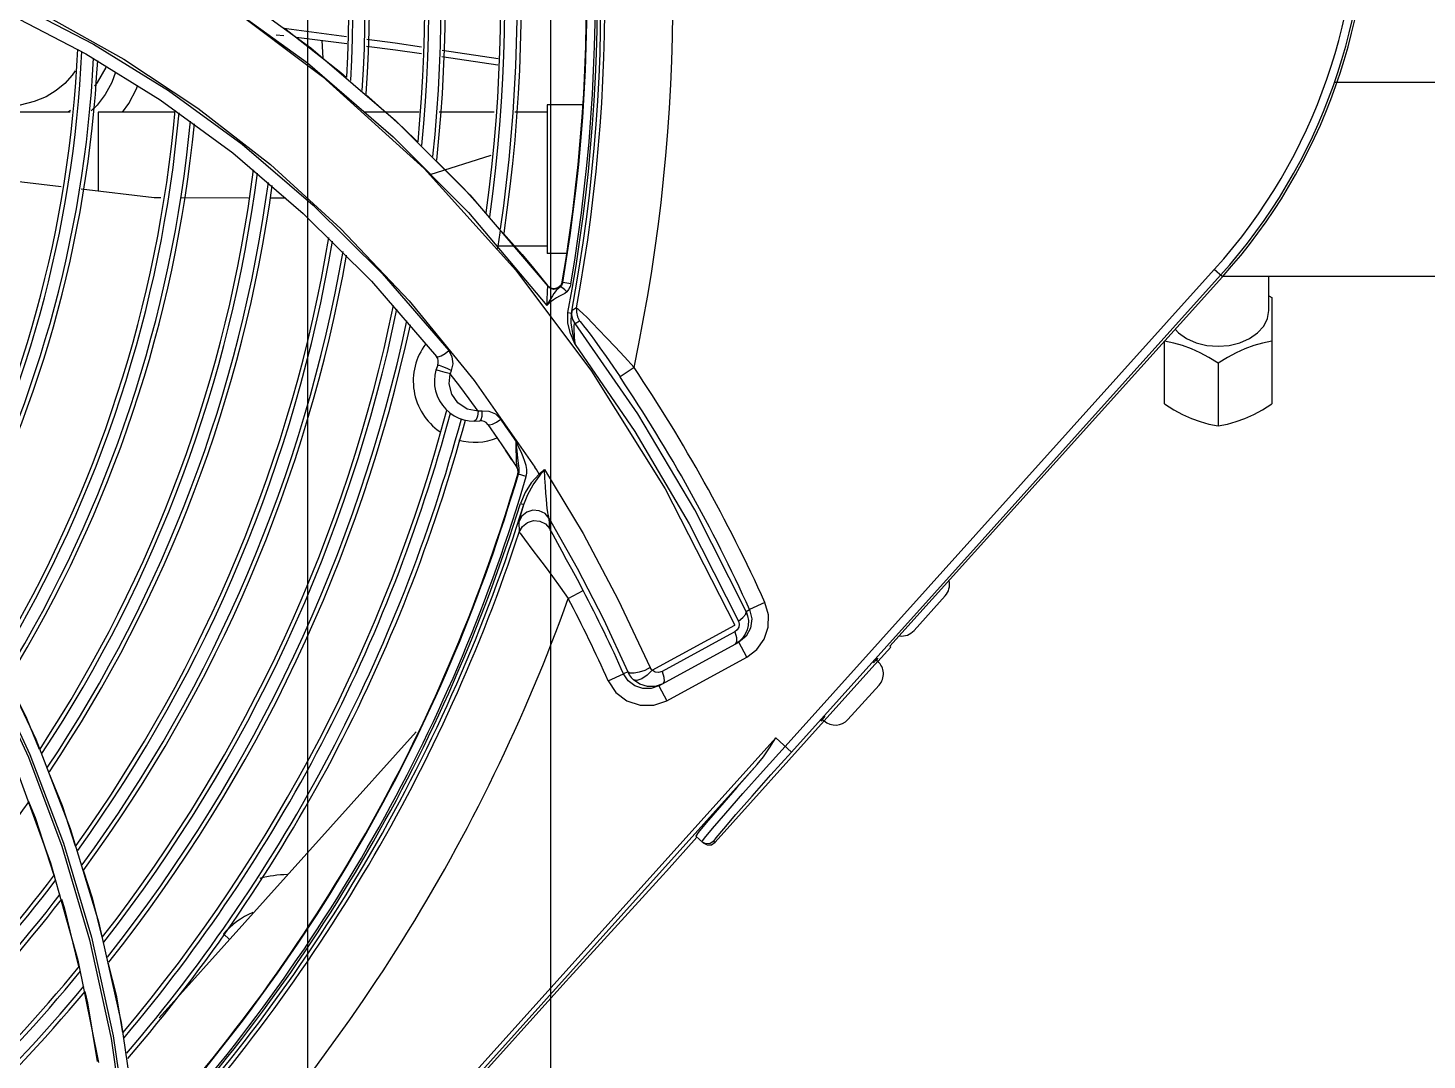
# Model space of a CAD drawing. Header units: metres. Extents: x -367 to 374, y -238 to 224.
# Drawn here: x 350.7266 to 350.8924, y 176.5886 to 176.7109 of the extents above; entities that cross this region are included whole.
import ezdxf
from ezdxf.enums import TextEntityAlignment as Align

# ---------------------------------------------------------------- set-up
doc = ezdxf.new("R2010")
doc.units = ezdxf.units.M
for name, color, linetype in [('ELE-ALIMENTADORES', 160, 'Continuous'), ('LA_BAU_BASES GERAIS_R00$0$ARQ-XREF-ATT', 8, 'Continuous'), ('LA_BAU_BASES GERAIS_R00$0$BASE', 253, 'Continuous'), ('LA_BAU_BASES GERAIS_R00$0$dutos', 31, 'Continuous')]:
    doc.layers.add(name, color=color, linetype=linetype)
doc.styles.add('LA_BAU_BASES GERAIS_R00$0$R60-125-RS', font='romans.shx', dxfattribs={"height": 0.19})
doc.styles.add('LA_BAU_BASES GERAIS_R00$0$R80-100-RS', font='romans.shx', dxfattribs={"height": 0.203})

# ---------------------------------------------------------------- blocks, each defined once
blk = doc.blocks.new('LA_BAU_BASES GERAIS_R00$0$A$C2E3D5B4E')
at = {"layer": 'LA_BAU_BASES GERAIS_R00$0$dutos', "color": 251}
for p, q in [((-15.99022222971507, -1.455469513867399), (-15.99022222971507, -0.8957732504447335)), ((-15.96147517726695, -0.8957732504447335), (-15.96147517726695, -1.455469513867399)), ((-15.99931858142736, -1.234593581877277), (-15.98986199266483, -1.241476499818134)), ((-15.99989478718999, -1.236276094941502), (-15.99026185334333, -1.243256558341898)), ((-15.99989478718999, -1.236276094941502), (-15.9884752527646, -1.244847070012554)), ((-16.02540511824736, -1.237552243137259), (-16.01649685823031, -1.242175799303084)), ((-15.99397247095885, -1.239916448803967), (-15.99305782191186, -1.240019661912527)), ((-15.9929723418918, -1.239127495994296), (-15.98628160830276, -1.244378140094966)), ((-15.99295798862113, -1.23913332051751), (-15.99273297506988, -1.239160179368525)), ((-15.99273297506988, -1.239160179368525), (-15.98560916886481, -1.240115923641213)), ((-15.99160605347652, -1.240199709393607), (-15.98560776563909, -1.240967360717775)), ((-15.98986199266483, -1.241476499818134), (-15.97982410395707, -1.25006601006379)), ((-15.98840615238578, -1.242710875255113), (-15.98851703879427, -1.240595036572529)), ((-16.01649685823031, -1.242175799303084), (-16.00771412381982, -1.247626861923607)), ((-15.99026185334333, -1.243256558341898), (-15.98008856849401, -1.252001521376485)), ((-15.97434207887409, -1.242505198628976), (-15.96770367435738, -1.243470977976074)), ((-15.97430450509091, -1.241728330257217), (-15.96764667239086, -1.242736352392683)), ((-16.01410159350053, -1.243662436315105), (-16.01414882434528, -1.243782460504633)), ((-15.9884752527646, -1.244847070012554), (-15.9764435817724, -1.255757607885869)), ((-15.98628160830276, -1.244378140094966), (-15.98561739195384, -1.24496779120517)), ((-15.86846160811865, -1.245528788448325), (-15.85534267199591, -1.245528788448325)), ((-16.00771412381982, -1.247626861923607), (-15.99911146168188, -1.253922464664981)), ((-15.95760728445293, -1.248228845302663), (-15.96184356884532, -1.248228845302663)), ((-15.96184356884532, -1.248228847202597), (-15.96184356884532, -1.265828991614114)), ((-16.01836564392488, -1.249091352565927), (-16.02796254108171, -1.249091352565927)), ((-16.01834317193743, -1.248902940513005), (-16.01860502146246, -1.249091352565927)), ((-16.01504401684997, -1.249091352565927), (-16.01504401684997, -1.258455291316466)), ((-16.00593044690413, -1.249091352565927), (-16.01504401684997, -1.249091352565927)), ((-15.97702050964926, -1.249091352565927), (-15.9835021839508, -1.249091352565927)), ((-15.96813977733154, -1.249091352565927), (-15.97466062283047, -1.249091352565927)), ((-15.96184356884532, -1.249091352565927), (-15.96568790878428, -1.249091352565927)), ((-15.97982410395707, -1.25006601006379), (-15.97100190494029, -1.258898483115161)), ((-15.98008856849401, -1.252001521376485), (-15.97118011185785, -1.260983297179052)), ((-15.99911146168188, -1.253922464664981), (-15.99074416123176, -1.261079139671608)), ((-15.96853873178679, -1.254232967312134), (-15.9757549876449, -1.256499220282137)), ((-15.97499069949345, -1.25485012206326), (-15.97171628146634, -1.258132982708673)), ((-15.9764435817724, -1.255757607885869), (-15.96555220416849, -1.267822088530636)), ((-15.97171628146634, -1.258132982708673), (-15.96912091641525, -1.261071058502864)), ((-15.99725865262599, -1.259283244381265), (-16.00517776551942, -1.259258231256069)), ((-15.99282748697124, -1.259297240557942), (-15.99473052200074, -1.259291229675625)), ((-15.97100190494029, -1.258898483115161), (-15.96177255328439, -1.26970738033441)), ((-15.99074416123176, -1.261079139671608), (-15.98267211158145, -1.26911033618461)), ((-15.97118011185785, -1.260983297179052), (-15.96188083610286, -1.271983352503128)), ((-15.96700671340341, -1.263464436147558), (-15.96479711650181, -1.265965804181803)), ((-15.96582064235008, -1.264966486250785), (-15.96767617420119, -1.264966486250785)), ((-15.96184356884532, -1.264966486250785), (-15.96567986937043, -1.264966486250785)), ((-15.95961147443768, -1.265828993514049), (-15.96184356884532, -1.265828993514049)), ((-15.98139970879311, -1.268200362696632), (-15.9734934820226, -1.277320389763815)), ((-15.93365332214398, -1.324226520787931), (-15.88279894721427, -1.267747015560133)), ((-15.88184426400221, -1.268606657622229), (-15.88279896782024, -1.267747038443019)), ((-15.98267211158145, -1.26911033618461), (-15.97496048343055, -1.278024738081228)), ((-15.96145798729412, -1.269971084124052), (-15.96177249503398, -1.269707371354968)), ((-15.96146903257613, -1.269923026534968), (-15.96175983694866, -1.269691414149463)), ((-15.96029245175714, -1.269809241388145), (-15.96064797510962, -1.270030223146648)), ((-15.96029241881615, -1.269809270099984), (-15.96041214478555, -1.269912255313727)), ((-15.96018048012547, -1.269813075695936), (-15.96029241463475, -1.269809268425604)), ((-15.96005595774159, -1.269187365612822), (-15.96023432825041, -1.26960911652867)), ((-15.96000177917313, -1.269256496748028), (-15.96005594313874, -1.269187284797852)), ((-15.95903871280689, -1.269421139471604), (-15.96000177265933, -1.269256466245395)), ((-15.95904135896762, -1.269420682116731), (-15.95913735455179, -1.269762968370458)), ((-15.88205592992244, -1.268416072773732), (-15.93291092219579, -1.324896263630478)), ((-15.88184426400221, -1.268606657622229), (-15.92123712199964, -1.312356858709506)), ((-15.88178580000294, -1.268529050368386), (-15.85534267199591, -1.268529050368386)), ((-15.87634284884052, -1.272585399597745), (-15.87634284884052, -1.268529050368386)), ((-15.97820839720043, -1.271442152955103), (-15.97052012808535, -1.280866249643339)), ((-15.96006275301306, -1.27072980681686), (-15.96040501621155, -1.270893825618884)), ((-15.87634284884052, -1.270837075708812), (-15.87599284589305, -1.271053670225854)), ((-15.87599284589305, -1.271053670225854), (-15.87599284589305, -1.283663150901418)), ((-15.9593938666867, -1.272838719046092), (-15.95897881167048, -1.272916962038551)), ((-15.95836574437135, -1.272252963053404), (-15.958895246049, -1.272570094096125)), ((-15.9585398251852, -1.274122513294685), (-15.95800929521738, -1.273803732052045)), ((-15.95112595288856, -1.284821132427794), (-15.95853835086837, -1.274124486435255)), ((-15.95851496808245, -1.276620091683697), (-15.95907803709133, -1.275321427466849)), ((-15.95851279876842, -1.27662117447079), (-15.958808754644, -1.275303486033124)), ((-15.8886929528403, -1.283663150901418), (-15.8886929528403, -1.276212897155972)), ((-15.97488204743877, -1.279643757634119), (-15.97502668376774, -1.279608826630181)), ((-15.97372846465578, -1.279432280529079), (-15.97317266805749, -1.279680651696879)), ((-15.95155840315601, -1.279325861392579), (-15.95321814483259, -1.280439430085323)), ((-15.8823428993669, -1.278830865649695), (-15.8823428993669, -1.286255549376335)), ((-15.97052012808535, -1.280866249643339), (-15.96330908656182, -1.291163456023867)), ((-15.9702580460048, -1.285543960450639), (-15.97048219125736, -1.285700344809527)), ((-15.96889964867523, -1.286073831081637), (-15.96772071821169, -1.287764795428927)), ((-15.96772071821169, -1.287764795428927), (-15.96655667987443, -1.28947877626041)), ((-15.96654562614913, -1.28949548866575), (-15.96679857620984, -1.289118863845658)), ((-15.96655667987443, -1.28947877626041), (-15.96540790598829, -1.291215636471577)), ((-15.96603518970005, -1.290261512172663), (-15.96654562614913, -1.28949548866575)), ((-15.96603527313573, -1.290261567238019), (-15.96545128674552, -1.291149206056332)), ((-15.96533038422422, -1.291409720755553), (-15.96545128550588, -1.291149205245972)), ((-15.96543504139117, -1.291137244398385), (-15.96540787310505, -1.29121561720666)), ((-15.96528713287535, -1.29147607805379), (-15.96540793804843, -1.291215588040075)), ((-15.96532899630529, -1.291977977233444), (-15.96528594811889, -1.29204423512391)), ((-15.96432121197995, -1.292244587460743), (-15.96525868070194, -1.291969383580806)), ((-15.96521391008628, -1.291747856311929), (-15.96525826825518, -1.291967944636497)), ((-15.94787918293468, -1.293717666883538), (-15.93960516138941, -1.309859926688375)), ((-15.96502163922423, -1.295442322710812), (-15.96461835692162, -1.29556782658409)), ((-15.96501712422651, -1.296901589916786), (-15.96461836153094, -1.295567841398849)), ((-15.96521664287502, -1.297619748516524), (-15.96515769752796, -1.298831032881651)), ((-15.9615341984636, -1.298444301218922), (-15.96159551804021, -1.297211707048234)), ((-15.9450109570198, -1.297847481742508), (-15.93919750596797, -1.309377194133674)), ((-15.95934829692033, -1.306705813552696), (-15.95757731156164, -1.305777168312204)), ((-15.9534212869612, -1.306846989864141), (-15.94963070264248, -1.314893247080988)), ((-15.93603856103664, -1.307187818040518), (-15.93785866250619, -1.308016276511523)), ((-15.91837199379461, -1.310494372444452), (-15.91469175501652, -1.306407053201553)), ((-15.95518381140209, -1.30917067571653), (-15.95230359840298, -1.31538633372719)), ((-15.93827792446018, -1.308245758577584), (-15.9378589478074, -1.308016405966271)), ((-15.9378589478074, -1.308016405966271), (-15.93759355631209, -1.309104029796515)), ((-15.94940673859492, -1.31521357610535), (-15.93960516138941, -1.309859926688375)), ((-15.9401922630268, -1.310981081468242), (-15.94824264551471, -1.31537087928308)), ((-15.93963027754535, -1.310674595246098), (-15.9401922630268, -1.310981081468242)), ((-15.9382867791046, -1.311181693497645), (-15.93915256065702, -1.31189265009715)), ((-15.94861001424306, -1.317057253978135), (-15.9391525965234, -1.311892669682209)), ((-15.93941069086895, -1.311844565146828), (-15.93957062178652, -1.312120947839219)), ((-15.93910287849485, -1.31180528194335), (-15.93957058766819, -1.312120929717537)), ((-15.9381939911641, -1.313647988210221), (-15.93915256062019, -1.311892650076231)), ((-15.92112426777021, -1.312458473112827), (-15.92265310553512, -1.314156419467224)), ((-15.92112426777021, -1.312458473112827), (-15.92123712199964, -1.312356858709506)), ((-16.0224165014688, -1.32343194671256), (-16.02712897622268, -1.313487605265152)), ((-15.94765101019857, -1.318812354788577), (-15.93819415019198, -1.313648075054232)), ((-15.9290280206792, -1.321200038670838), (-15.92267122638941, -1.314140103376019)), ((-15.92319217113027, -1.314315091050673), (-15.92281898982492, -1.313921789176391)), ((-15.92286262003336, -1.313967771766045), (-15.92267122638941, -1.314140103376019)), ((-15.92281898982492, -1.313921789176391), (-15.92267922381916, -1.313791522052895)), ((-15.95461254193833, -1.316466019665938), (-15.95278709622926, -1.315649580097386)), ((-15.95230366005262, -1.315386382446093), (-15.95278709070226, -1.31564957764175)), ((-15.95224136741354, -1.316471935525158), (-15.95278709070226, -1.31564957764175)), ((-15.94954294156742, -1.317381492348147), (-15.95052790484942, -1.317385842160263)), ((-15.94861001419713, -1.317057254127292), (-15.94954294156742, -1.317381492348147)), ((-15.94860975399342, -1.317057111857764), (-15.94765118453552, -1.318812449993572)), ((-15.92252322611375, -1.316964710691252), (-15.92620341662132, -1.321051976323076)), ((-15.92900989807003, -1.321216352810268), (-15.9419536714795, -1.335591869549432)), ((-15.92937058623556, -1.321223032882415), (-15.92925563955941, -1.321070412659253)), ((-15.9292308202298, -1.321092765756191), (-15.92937058623556, -1.321223032882415)), ((-15.92925563955941, -1.321070412659253), (-15.92890350523703, -1.320658170274953)), ((-15.92919227556649, -1.321052142906126), (-15.9292308202298, -1.321092765756191)), ((-15.92921927099496, -1.321027836112705), (-15.9290280206792, -1.321200038670838)), ((-15.97735690669879, -1.322523461207027), (-16.00784187463751, -1.356380448110656)), ((-16.01833758317071, -1.33400168604993), (-16.0224165014688, -1.32343194671256)), ((-15.99101537912247, -1.385678876065583), (-15.93477447804389, -1.323217027482031)), ((-15.93477447804389, -1.323217027482031), (-15.93291028422072, -1.324895555091359)), ((-16.02464779322963, -1.327162592158572), (-16.02068329875374, -1.338034064083956)), ((-15.93695075948926, -1.32638116365132), (-15.99064386017244, -1.38601339323094)), ((-16.01494697864428, -1.345179697238279), (-16.01833758317071, -1.33400168604993)), ((-15.94395631251427, -1.334438217970899), (-15.94425179514928, -1.334868273763902)), ((-15.94770725736771, -1.338992895771923), (-15.94410910988972, -1.334996748151468)), ((-15.94336607200785, -1.335665782463991), (-15.94425179914424, -1.33486827016867)), ((-15.94350876152976, -1.335537304241996), (-15.94321383022088, -1.335115236437275)), ((-15.94305769337598, -1.33577005790147), (-15.94350876126282, -1.335537304481193)), ((-15.94336607200785, -1.335665782463991), (-15.94290298828173, -1.335901181437009)), ((-15.94209657940655, -1.335463194673764), (-15.9419536714795, -1.335591869549432)), ((-16.02068329875374, -1.338034064083956), (-16.01745604591997, -1.349547951353713)), ((-15.94815532115763, -1.339487546668067), (-15.95920461017477, -1.351608455610119)), ((-15.94770725736771, -1.338992895771923), (-15.94815532115763, -1.339487546668067)), ((-16.01940205789469, -1.342336956630504), (-16.01907960351446, -1.343335890777496)), ((-16.01907960351446, -1.343335890777496), (-16.01738009121664, -1.350297145098637)), ((-16.01230283666609, -1.356937977216774), (-16.01494697864428, -1.345179697238279)), ((-15.99948688124368, -1.347101287887824), (-16.00021927951639, -1.346441833522192)), ((-16.01745604591997, -1.349547951353713), (-16.01503088452864, -1.361673446589236)), ((-15.99039079784552, -1.386241251573381), (-15.95965267396468, -1.352103106508991)), ((-15.95965267396468, -1.352103106508991), (-15.95920461017477, -1.351608455610119)), ((-16.0166527088677, -1.353276525433728), (-16.01632868596153, -1.354603733166812)), ((-16.01632868596153, -1.354603733166812), (-16.01515443660992, -1.361563022668349)), ((-16.01046365286265, -1.369239779381758), (-16.01230283666609, -1.356937977216774)), ((-16.01327262522773, -1.358510731350805), (-16.01149897286996, -1.370786910778122))]:
    blk.add_line(p, q, dxfattribs=at)
for points in [[(-16.0611806336974, -1.225580488572348), (-16.0520453930194, -1.227132905116093), (-16.04289133769271, -1.229430931044305), (-16.03373688816146, -1.232499272526809), (-16.02462752141309, -1.236357717392536), (-16.01560932708071, -1.24102544641454), (-16.00670510336568, -1.24653852479031), (-15.99800954058173, -1.252889765674524), (-15.98957389508587, -1.26008918530141), (-15.98139970879311, -1.268200362696632)], [(-16.05633081612768, -1.225899290889799), (-16.04802273058476, -1.227634584037048), (-16.03924701198048, -1.230141826136503), (-16.03020262092696, -1.233510936262689), (-16.02104307482841, -1.237743507407401), (-16.01199603473879, -1.242794820965798), (-16.0032268977393, -1.248617153775456), (-15.99465382210929, -1.255304080022768), (-15.98628383325877, -1.262916451803619), (-15.97820839720043, -1.271442152955103)], [(-15.98324236101189, -1.241270081436312), (-15.97983033398305, -1.241706747222167), (-15.9767591128184, -1.242153559698352)], [(-15.98323493155112, -1.240434456127048), (-15.97985783267177, -1.240887534555156), (-15.97672925938605, -1.241361212892741)], [(-16.01778274149456, -1.244204119161338), (-16.01811608777734, -1.24471310065536), (-16.01898667942942, -1.245682986609324), (-16.02001332414557, -1.24652803807993), (-16.02122803631619, -1.247254293740923), (-16.02265738757796, -1.24784201734991), (-16.02430193554756, -1.248258333586534), (-16.02614814622484, -1.248470361216903)], [(-16.01299848726921, -1.244347086544337), (-16.01343214389226, -1.245562950504507), (-16.01420980173179, -1.24700103076583), (-16.01515860043401, -1.248243718455967), (-16.0158769894083, -1.248928491918093)], [(-16.01414882434528, -1.243782460504633), (-16.01516454017883, -1.245567770101559), (-16.01550181521225, -1.246002894292985)], [(-16.01216358055581, -1.249091352565927), (-16.01143855755981, -1.248062643308629), (-16.01052302982453, -1.246328986676133), (-16.01038729813081, -1.245967738478328)], [(-15.9833404696119, -1.246989105179352), (-15.97889700790893, -1.250933741789311), (-15.97719229944869, -1.252642845598245)], [(-16.09598905741632, -1.253015735181805), (-16.09097682277343, -1.254895613253836), (-16.08551466656627, -1.257401758587264), (-16.07951669342447, -1.260556321217962), (-16.07295012397981, -1.264529509460488), (-16.06585302993062, -1.269498091721005), (-16.05856241056154, -1.275433956832501), (-16.05152059565626, -1.28210947908218), (-16.04489291762502, -1.289419369242466), (-16.03869309460833, -1.297387551906183), (-16.03297027955705, -1.306004598473635), (-16.02776730322239, -1.315272783808439), (-16.02313920928827, -1.325179102396476), (-16.01914565098105, -1.335699205305616), (-16.01584024891054, -1.346811775356116), (-16.01327262522773, -1.358510731350805)], [(-16.09607214166454, -1.253304027154343), (-16.09201753289472, -1.254780494836893), (-16.08758291385493, -1.256744141479146), (-16.08271897415671, -1.259157067875719), (-16.07740666362088, -1.262120503030644), (-16.0716054823738, -1.265776290518886), (-16.06529806803019, -1.270297120098519), (-16.0585093486502, -1.275881506073972), (-16.05157720141688, -1.282482160191364), (-16.04496681784303, -1.289799355738694), (-16.03879610424201, -1.297759747167845), (-16.03309708626739, -1.306374136738384), (-16.02792184515329, -1.315630801350096), (-16.02332034213168, -1.325523948422131), (-16.01934938469367, -1.336037331144041), (-16.01606335232782, -1.347153162557049), (-16.01351810828692, -1.358845189182546), (-16.01177038787455, -1.371079932997134)], [(-16.01942010204357, -1.257932254035666), (-16.02642980566998, -1.257094442121968), (-16.02868890760419, -1.256665744902136)], [(-16.00764444250899, -1.259250440069707), (-16.0084115339796, -1.259248017151265), (-16.01706767451196, -1.258213420249092)], [(-15.96479711650181, -1.265965804181803), (-15.96364252278909, -1.267369590817623), (-15.96263782757887, -1.268615523396591), (-15.9618275612811, -1.269637880640119)], [(-15.96555220416849, -1.267822088530636), (-15.95661097534094, -1.279756234470995), (-15.94787918293468, -1.293717666883538)], [(-15.96177255328439, -1.26970738033441), (-15.96179200073902, -1.269708522670669), (-15.96181061046946, -1.269767383315127), (-15.96182780414711, -1.269890855388155), (-15.96184293438046, -1.270081980119073), (-15.96185548474205, -1.270338227319087)], [(-15.96023432825041, -1.26960911652867), (-15.96058103756059, -1.269906610815895), (-15.96102222505669, -1.270018790039728), (-15.96146903257613, -1.269923026534968)], [(-15.96000177917313, -1.269256496748028), (-15.96005738453823, -1.269455728933906), (-15.960155761431, -1.269644442645301), (-15.96029245175714, -1.269809241388145)], [(-15.95953440723588, -1.270361177791244), (-15.95975667733319, -1.270121650767294), (-15.95998752002151, -1.269925945875627), (-15.96018048012547, -1.269813075695936)], [(-15.95913735455179, -1.269762968370458), (-15.95930548522711, -1.27008309857473), (-15.95953701804046, -1.270360720508222)], [(-15.96040501621155, -1.270893825618884), (-15.96076046827693, -1.271081102787036), (-15.96111712132097, -1.271315483346996), (-15.96149152910903, -1.271614759923693), (-15.96188083610286, -1.271983352503128)], [(-15.96041214478555, -1.269912255313727), (-15.96053624490423, -1.27000210691557), (-15.9606603551847, -1.270094162486828), (-15.96078378465199, -1.270211108461524), (-15.96091277521464, -1.270373700941207), (-15.96105863037701, -1.2705897544908), (-15.96123016603769, -1.27086143956393), (-15.96142574262331, -1.271184443393111), (-15.96164272874148, -1.271558181772605), (-15.96187813390225, -1.271983951662776)], [(-15.96185548474205, -1.270338227319087), (-15.96186536635196, -1.270658816438925), (-15.96187251582887, -1.271043691686543), (-15.96187679508148, -1.271487110971691), (-15.9618781338886, -1.271983951665504)], [(-15.96064797510962, -1.270030223146648), (-15.96106041097846, -1.27008650576289), (-15.96145798729412, -1.269971084124052)], [(-15.95953701804046, -1.270360720508222), (-15.95977219515908, -1.270555807357312), (-15.96006275301306, -1.27072980681686)], [(-15.95907803709133, -1.275321427466849), (-15.95941733218797, -1.274076450686778), (-15.95939626691779, -1.272838126639442)], [(-15.958808754644, -1.275303486033124), (-15.9590132958956, -1.2740372314517), (-15.95897881255587, -1.272916964603326)], [(-15.95897881069777, -1.272916956879897), (-15.95893830985688, -1.272731574796751), (-15.9589103019207, -1.272614636758306), (-15.95889526299561, -1.272570090929264)], [(-15.9585398251852, -1.274122513294685), (-15.95879827025192, -1.27364845144956), (-15.95892089039307, -1.273118403339765), (-15.958895246049, -1.272570094096125)], [(-15.95836574437135, -1.272252963053404), (-15.9583915709668, -1.272792697762895), (-15.95827068847166, -1.273322816444022), (-15.95800929521738, -1.273803732052045)], [(-15.95836576315787, -1.272252959598234), (-15.95824874358186, -1.272348996097833), (-15.95800502470001, -1.272575196505102), (-15.95763047783657, -1.272934386235363), (-15.95712448115637, -1.273433232022114)], [(-15.88741879438066, -1.274797800826207), (-15.88703345819749, -1.275231071341921), (-15.88609445096517, -1.275896466343227), (-15.88496268532208, -1.276402279656111), (-15.88369452884081, -1.276719011165085), (-15.88235827019616, -1.27682804847035), (-15.88102261035465, -1.276724071808246), (-15.87975462930035, -1.276413013538047), (-15.87861776927321, -1.275911345929387), (-15.87766870259566, -1.275245508262458), (-15.87694550166134, -1.274438589868339), (-15.87649542321287, -1.273536085102648), (-15.87634284884052, -1.272585399597745)], [(-15.95851280048873, -1.276621159373178), (-15.95855850822636, -1.276162202551575), (-15.95859573651933, -1.275743683471489), (-15.95862459538921, -1.275364658217484), (-15.95864472270432, -1.275028394815024), (-15.95865572901494, -1.274738325467013), (-15.9586572041253, -1.274496675293165), (-15.95864871914682, -1.274309335215264), (-15.95863083099903, -1.274182814569656), (-15.95860517852907, -1.274115193538535), (-15.95857374547541, -1.274098906958613), (-15.95853842624456, -1.274124542060861)], [(-15.9580092822016, -1.273803722452328), (-15.95793228270986, -1.273886598902834), (-15.95777575701004, -1.274077347393074), (-15.95753345739149, -1.274385884386618), (-15.95720029385893, -1.274821397481617)], [(-15.95720029385893, -1.274821397481617), (-15.95677154983832, -1.275393288483144), (-15.95623794847279, -1.276118393426884), (-15.95559844023819, -1.277003857707939), (-15.95486507652095, -1.278039490400886), (-15.95406211333466, -1.279197326517249), (-15.95321899210194, -1.280439994877895)], [(-15.95712448115637, -1.273433232022114), (-15.95648482287561, -1.274075633706786), (-15.95570991550494, -1.274867552857984), (-15.95480612079837, -1.275808728483469), (-15.95379083666694, -1.276885274680069), (-15.95269608378885, -1.278069885584671), (-15.95155840051575, -1.279325865380713)], [(-15.8823428993669, -1.278830865649695), (-15.88343592907722, -1.278154464465558), (-15.88448199966524, -1.277588187238223), (-15.88551813529375, -1.277117818425438), (-15.8865537882707, -1.276742376748814), (-15.88760007552446, -1.276454485649708), (-15.8886929528403, -1.276238467175688)], [(-15.87599284589305, -1.276238467175688), (-15.87708587560383, -1.276454521012681), (-15.87813194619139, -1.276742356844522), (-15.87916808182035, -1.277117989229453), (-15.88020373479685, -1.277588154667399), (-15.88125002205106, -1.278154553534193), (-15.8823428993669, -1.278830865649695)], [(-15.97496047313325, -1.278024725754847), (-15.97475623884475, -1.278071724265544), (-15.97439183463212, -1.277947564369867), (-15.97394149581942, -1.277679008960774), (-15.97348846151499, -1.277315212640758)], [(-15.97317712119411, -1.279685484589834), (-15.97298845363639, -1.278890837199185), (-15.97309083920345, -1.278074096575153), (-15.9734934820226, -1.277320389763815)], [(-15.95851496808245, -1.276620091683697), (-15.95146363147205, -1.286918657069407), (-15.9450109570198, -1.297847481742508)], [(-15.97332335157944, -1.280094958954294), (-15.97392132807181, -1.279917927139365), (-15.974482628435, -1.279755461655157), (-15.97488204743877, -1.279643757634119)], [(-15.97482378751101, -1.279050587841709), (-15.97466337448623, -1.279074495778957), (-15.97425745855344, -1.279216784919925), (-15.97372846465578, -1.279432280529079)], [(-15.97332774991992, -1.280099900510947), (-15.97328324511591, -1.279959711561503), (-15.97323298965557, -1.279821677295047), (-15.97317712119411, -1.279685484589834)], [(-15.97243417704749, -1.283538126237261), (-15.97316360545437, -1.28249351209314), (-15.97346297145123, -1.281279674468067), (-15.97332794211434, -1.280094020815056)], [(-15.97000721166796, -1.284531159854566), (-15.97109817444289, -1.283040796246212), (-15.97220508789633, -1.281563667693888), (-15.97332774991992, -1.280099900510947)], [(-15.97000836264579, -1.284526009135959), (-15.97133481707397, -1.284264690888165), (-15.97243417704749, -1.283538126237261)], [(-15.97000985006844, -1.284526076690497), (-15.97008726574859, -1.285117669536419), (-15.9702580460048, -1.285543960450639)], [(-15.96954754267927, -1.284498068579239), (-15.96970295083884, -1.284514608545294), (-15.96985600484095, -1.284526064294994), (-15.97000721166796, -1.284531159854566)], [(-15.9698475551977, -1.285659398648647), (-15.96966626254198, -1.285503528748166), (-15.96955178540065, -1.285089905204302), (-15.9695444141862, -1.284494003750012)], [(-15.96735926826841, -1.285454264014959), (-15.96794357869203, -1.284880042379598), (-15.96872269402866, -1.284538218774912), (-15.96954754267927, -1.284498068579239)], [(-15.8886929528403, -1.283663150901418), (-15.88760007555675, -1.284339463001459), (-15.88655378832118, -1.284905861860977), (-15.88551813534923, -1.285376027300742), (-15.88448199971572, -1.285751659692949), (-15.88343592910951, -1.286039495533885), (-15.8823428993669, -1.286255549376335)], [(-15.8823428993669, -1.286255549376335), (-15.88125002208335, -1.2860395309105), (-15.88020373484505, -1.28575163981867), (-15.87916808187538, -1.285376198151141), (-15.87813194623959, -1.284905829339266), (-15.87708587563384, -1.284339552106474), (-15.87599284589305, -1.283663150901418)], [(-15.96889965581931, -1.286073844639475), (-15.96870057159822, -1.286139120277483), (-15.96833654640341, -1.286048021756585), (-15.96785453544544, -1.285804716905375), (-15.96735637392385, -1.285450210428905)], [(-15.96556635636716, -1.288038631914503), (-15.96615892570298, -1.287173167682056), (-15.9667565747327, -1.286311704495972), (-15.96735926826841, -1.285454264014959)], [(-15.93827792437014, -1.308245758536657), (-15.94435176130037, -1.296216145116603), (-15.95112595288856, -1.284821132427794)], [(-15.96469269006548, -1.289924429166319), (-15.9649464129534, -1.289347874798921), (-15.96523899453905, -1.288723560944788), (-15.96556635636716, -1.288038631914503)], [(-15.96556418000137, -1.288035157447382), (-15.96556422745107, -1.288674614393756), (-15.96555633181561, -1.289244366539322), (-15.96554313614206, -1.289738711553298), (-15.96552626981293, -1.290155578960082), (-15.96550675403796, -1.290498445616038), (-15.96548494328999, -1.290775114253563), (-15.965460952586, -1.290988808979534), (-15.96543504139117, -1.291137244398385)], [(-15.96556417721831, -1.288035158208629), (-15.96550782029226, -1.288645219849684), (-15.96545279314569, -1.289174668716157), (-15.96540081373587, -1.289636314994539)], [(-15.96540081373587, -1.289636314994539), (-15.96535257469122, -1.29004165019586), (-15.9652690650546, -1.29071912351418)], [(-15.96532899630529, -1.291977977233444), (-15.96528848606158, -1.291693743519033), (-15.96533038422422, -1.291409720755553)], [(-15.9652690650546, -1.29071912351418), (-15.96523557732917, -1.291007520716164), (-15.96521109610694, -1.291270829306711), (-15.96520114386794, -1.291515764264375), (-15.96521391008628, -1.291747856311929)], [(-15.96432222420481, -1.292246850224444), (-15.96425051237702, -1.29186703217664), (-15.9642529605776, -1.291437356792528), (-15.96433370744262, -1.290966903606829), (-15.96448477084459, -1.290462516944615), (-15.96469269006548, -1.289924429166319)], [(-15.96278605558609, -1.291968938674188), (-15.96295057680663, -1.291693036281401), (-15.9631249921581, -1.291424407382408), (-15.96330908656182, -1.291163456023867)], [(-15.96528594811889, -1.29204423512391), (-15.96524533872162, -1.29176005465041), (-15.96528713287535, -1.29147607805379)], [(-15.96528594799247, -1.292044235155743), (-15.96528193007498, -1.29203668020881), (-15.96527249954715, -1.292010570492209), (-15.96525827204141, -1.291967991473655)], [(-15.96278605558609, -1.291968938674188), (-15.96373841167997, -1.29301122149144), (-15.96447182335942, -1.294142451724554), (-15.9650219265427, -1.295443504166258)], [(-15.96461836311801, -1.295567846891288), (-15.96414111573449, -1.294367100929492), (-15.96350594538717, -1.293227065256985), (-15.96269471057212, -1.29208667327083)], [(-15.96215250050545, -1.29143164277383), (-15.9623692362411, -1.291602698530994), (-15.96258011407144, -1.291781046513904), (-15.96278490812483, -1.291966397467775)], [(-15.96269642714105, -1.292088858427348), (-15.96272389535943, -1.292048913515544), (-15.96275342339914, -1.292008026666451), (-15.9627848810328, -1.291966371864589)], [(-15.96269471057212, -1.29208667327083), (-15.96251959866868, -1.291867183968577), (-15.96233811702996, -1.291647996982363), (-15.96215246477504, -1.291431653289408)], [(-15.96215246484371, -1.291431653269399), (-15.95760052116975, -1.299021531841106), (-15.9534212869612, -1.306846989864141)], [(-15.96159575043885, -1.29721185299212), (-15.96165443072277, -1.297052702307781), (-15.96171357660614, -1.296801344497624), (-15.9617724392906, -1.296464746221943), (-15.96183107958177, -1.296043701642418), (-15.96188964203748, -1.295534093444701), (-15.96194784109548, -1.294930982181256), (-15.96200580020104, -1.294218276239633), (-15.96206189239274, -1.29338974940282), (-15.96211259234269, -1.292455234039778), (-15.96215246484371, -1.291431653269399)], [(-15.96159551804021, -1.297211707048234), (-15.96210325103038, -1.296643662508984), (-15.9627834174039, -1.29630762439109), (-15.96353833296052, -1.296248783345334), (-15.96426100003737, -1.296474586496231), (-15.96484885050859, -1.296953789208317), (-15.96521664287502, -1.297619748516524)], [(-15.96521714108212, -1.29762043335694), (-15.96519668446399, -1.297526584829654), (-15.9651313943823, -1.297291861405654), (-15.96501712422651, -1.296901589916786)], [(-15.96515769752796, -1.298831032881651), (-15.96478769530268, -1.298169742513608), (-15.96419838205156, -1.297693997334761), (-15.96347398071657, -1.297471074261637), (-15.96271767885537, -1.297533588806516), (-15.96203853446059, -1.297873567908653), (-15.9615341984636, -1.298444301218922)], [(-15.96159569641577, -1.29721181308895), (-15.95828416627455, -1.30311032848266), (-15.95518381140209, -1.30917067571653)], [(-15.96515797730217, -1.298831077630609), (-15.96506372248086, -1.298971599876211), (-15.96485827294509, -1.299256267125827), (-15.96453714610607, -1.299686564880801), (-15.96354682832589, -1.301001877348142)], [(-15.96087745510749, -1.299678138955358), (-15.96115423372976, -1.299173807072918), (-15.96135183796196, -1.29880824295077), (-15.9614764938251, -1.298569107277842), (-15.96153456053935, -1.298444513695074)], [(-15.95757729769502, -1.305777161039885), (-15.95826950020592, -1.304467223641666), (-15.95893210472877, -1.303230978328145), (-15.95954017012264, -1.30211033625045), (-15.96007292943978, -1.301137710157207), (-15.96087745510749, -1.299678138955358)], [(-15.96354682832589, -1.301001877348142), (-15.96287855905075, -1.301891115576552), (-15.96210318579278, -1.302930525970339), (-15.96123710953407, -1.304102146128287), (-15.96030841482298, -1.305374030246355), (-15.95934830109945, -1.306705815571775)], [(-15.93819415019198, -1.313648075054232), (-15.93700224527993, -1.312741909338627), (-15.93613514399249, -1.311529679412786), (-15.93566417644206, -1.310117839937163), (-15.93562983568972, -1.308627894426252), (-15.93603938418346, -1.307186130444904)], [(-15.93919750596797, -1.309377194133674), (-15.93910597996546, -1.309757324976715), (-15.93915561231552, -1.310107508848603), (-15.93933403601932, -1.31043023011415), (-15.93963027754535, -1.310674595246098)], [(-15.93919745916946, -1.309378389227902), (-15.93864926324932, -1.308966837548439), (-15.93832367380719, -1.308569349448305), (-15.93827793228229, -1.308245743266241)], [(-15.93827792446018, -1.308245758577584), (-15.93809291333082, -1.308777421997263), (-15.93801094702758, -1.309332199362586), (-15.93803386261743, -1.309891199771016), (-15.93816042180879, -1.310435923786542), (-15.93838624976252, -1.310947887188092), (-15.93870378897145, -1.311409564404755), (-15.93910287849485, -1.31180528194335)], [(-15.93759355631209, -1.309104029796515), (-15.93774379151864, -1.310208257579404), (-15.9382867791046, -1.311181693497645)], [(-15.93963023408651, -1.310675529451771), (-15.93943406177777, -1.311334907234311), (-15.93941069086895, -1.311844565146828)], [(-15.92267922381916, -1.313791522052895), (-15.92279417049758, -1.313944142276057), (-15.92283204475325, -1.313988481529748)], [(-15.94963070264248, -1.314893247080988), (-15.9502823761627, -1.315218819921654), (-15.95094053472985, -1.315451086956898), (-15.9515580650118, -1.315573104449584), (-15.95204429335899, -1.315555355202093), (-15.95230367405065, -1.315386367220242)], [(-15.95230366005262, -1.315386382446093), (-15.95212161901873, -1.315732760979415), (-15.95189588882295, -1.316052822043901), (-15.95163010995839, -1.31634105483198)], [(-15.94940639276638, -1.31521375143592), (-15.94999569495667, -1.315809657411307), (-15.9506274133887, -1.316241973353215), (-15.95121556335471, -1.316441358531563), (-15.95163017888081, -1.316340990263313)], [(-15.94940643303971, -1.315213717429913), (-15.94949558074586, -1.315116152730923), (-15.94957027202099, -1.315009269473819), (-15.94963069792993, -1.314893249334716)], [(-15.94824264551471, -1.31537087928308), (-15.94864696215654, -1.315489350803261), (-15.94904905513522, -1.315434570499463), (-15.94940673859492, -1.31521357610535)], [(-15.94824242775121, -1.315370966623675), (-15.94803519963079, -1.316028309206274), (-15.94799657032263, -1.316531700555686), (-15.94813915020222, -1.316800121199492)], [(-16.02578789702238, -1.316354276787649), (-16.02353999681281, -1.320880716910949), (-16.02203334526939, -1.324576317699837)], [(-15.95461246377226, -1.316466189669597), (-15.9537004300355, -1.31783931457511), (-15.95239920099175, -1.318837133789827), (-15.95084796093943, -1.319359934303691), (-15.9492083174855, -1.319353307432436), (-15.94765101019857, -1.318812354788577)], [(-15.95052790484942, -1.317385842160263), (-15.95146031275817, -1.317071540337281), (-15.95224136741354, -1.316471935525158)], [(-15.94813915293253, -1.316800122360917), (-15.94905451238901, -1.317120560679257), (-15.94997379290726, -1.317137898437693), (-15.9508532286718, -1.316875367209548), (-15.95163010995839, -1.31634105483198)], [(-15.94321383022088, -1.335115236437275), (-15.94225543149787, -1.333962772944403), (-15.94069888072136, -1.3321584302509), (-15.93864973721202, -1.32982458127816), (-15.9362468557033, -1.327119397141985), (-15.93365332399071, -1.324226519125375)], [(-15.93695067024373, -1.326381063232191), (-15.93622913993977, -1.325466270852928), (-15.93551520044502, -1.324403864138446), (-15.93477447804389, -1.323217027482031)], [(-15.94209657940655, -1.335463194673764), (-15.94182287001513, -1.335064426398901), (-15.94092989821138, -1.333984672940176), (-15.93948153764586, -1.332300656121049), (-15.93757498393825, -1.330125279285028), (-15.9353354174923, -1.327601456959826), (-15.93291092219579, -1.324896263630478)], [(-16.02092622229156, -1.327291932048581), (-16.0193240895037, -1.331221734669896), (-16.01776910551462, -1.33601493456689)], [(-15.93695075948926, -1.32638116365132), (-15.93937163692681, -1.329108748705664), (-15.94143033730188, -1.331457271656006), (-15.9429931292425, -1.333273944599284), (-15.94395631251427, -1.334438217970899)], [(-16.02329372458507, -1.330764043237366), (-16.02253109156163, -1.332643496842763), (-16.02032104715909, -1.339490012036265)], [(-15.94209658712316, -1.335463187727953), (-15.94254266533835, -1.335748934357696), (-15.94305769337598, -1.33577005790147)], [(-15.94290298828173, -1.335901181437009), (-15.94238984627646, -1.335874379431232), (-15.9419536714795, -1.335591869549432)], [(-16.01683995268559, -1.338879025307222), (-16.01577193283583, -1.34217117022007), (-16.01462664591463, -1.346836365435308)], [(-16.01389104827831, -1.34983273822462), (-16.01294071455231, -1.353703813903564), (-16.01218971509843, -1.358125210924925)]]:
    blk.add_lwpolyline(points, dxfattribs=at)
for centre, radius, start, end in [((-16.15789638421757, -1.235418544163338), 0.1725585979705355, 356.8337438551173, 22.9192116835074), ((-16.15789638421757, -1.235418544163338), 0.1730509807050165, 356.7105988074513, 22.80209998765532), ((-16.15789638421757, -1.235418544163338), 0.1744910549859578, 356.3497170133396, 22.45860348162159), ((-16.15789638421757, -1.235418544163338), 0.1749830629989832, 356.2262605951998, 22.34099480669515), ((-16.15789638421757, -1.235418544163338), 0.1815586737600475, 354.5686938572283, 20.75733712972547), ((-16.15789638421757, -1.235418544163338), 0.1820510564945284, 354.4441286344165, 20.63799948879159), ((-16.15789638421757, -1.235418544163338), 0.1834911307777697, 354.0791152137227, 20.28805708583321), ((-16.15789638421757, -1.235418544163338), 0.1839831387884951, 353.9542555308349, 20.16826902555353), ((-15.93185979788586, -1.223572468635837), 0.06730253938262638, 317.9999999993071, 48.00000001673805), ((-16.15789638421757, -1.235418544163338), 0.1905587495518594, 352.2783531410448, 18.55653565245971), ((-16.15789638421757, -1.235418544163338), 0.1910511322840403, 352.1524465863722, 18.43517371588172), ((-15.93185979788586, -1.223572468635837), 0.06601786137468527, 318.0000267310099, 47.99997328306174), ((-15.93185979788586, -1.223572468635837), 0.06701771479360354, 317.9999999993071, 48.00000001673805), ((-16.15789638421757, -1.235418544163338), 0.1924912065672816, 351.7835299577425, 18.07936329392817), ((-16.15789638421757, -1.235418544163338), 0.192983214580307, 351.6573441790978, 17.9575897679573), ((-16.15789638421757, -1.235418544163338), 0.2007667359248499, 350.2968559383957, 15.95012583299947), ((-16.15789638421757, -1.235418544163338), 0.2017397525682743, 350.2968573134007, 15.95007120402078), ((-16.15789638421757, -1.235418544163338), 0.2007016901189957, 350.3137256358262, 15.90403378650096), ((-16.15789638421757, -1.235418544163338), 0.2024211748077668, 349.3243233752916, 14.82820043563893), ((-16.15789638421757, -1.235418544163338), 0.2019947577649865, 349.3243609146359, 14.82801914935549), ((-16.15789638421757, -1.235418544163338), 0.202902052479663, 349.540648245062, 14.03281488608153), ((-16.15789638421757, -1.235418544163338), 0.2109578544962958, 347.987676640167, 12.47097590610083), ((-16.15789638421757, -1.235418544163338), 0.140558328495182, 331.8449449230814, 357.4691366302669), ((-16.15789638421757, -1.235418544163338), 0.141050711227363, 331.734266454878, 357.368559425173), ((-16.15789638421757, -1.235418544163338), 0.1424907855106043, 331.4094172251019, 357.0727572566557), ((-16.15789638421757, -1.235418544163338), 0.1429827935236297, 331.2981185165972, 356.9712087947732), ((-16.15789638421757, -1.235418544163338), 0.1525584295478646, 329.1021283622476, 354.9487191960926), ((-16.15789638421757, -1.235418544163338), 0.1530508122823456, 328.9878390069082, 354.8425715701241), ((-16.15789638421757, -1.235418544163338), 0.1544908865632869, 328.6525487762254, 354.530713586844), ((-16.15789638421757, -1.235418544163338), 0.1549828945763123, 328.537725748307, 354.4237626241164), ((-16.15789638421757, -1.235418544163338), 0.1625585137592001, 326.7531926667144, 352.752351559175), ((-16.15789638421757, -1.235418544163338), 0.163050896493681, 326.6362664105424, 352.6422775256169), ((-16.15789638421757, -1.235418544163338), 0.1644909707746223, 326.2933438430709, 352.3190841582809), ((-16.15789638421757, -1.235418544163338), 0.1649829787876477, 326.1759417355539, 352.208313581414), ((-16.15789638421757, -1.235418544163338), 0.1925016210664827, 351.0903852375212, 351.7266043955327), ((-16.15789638421757, -1.235418544163338), 0.1725585979705355, 324.3533847379102, 350.4813038291733), ((-16.15789638421757, -1.235418544163338), 0.1730509807050165, 324.234094914512, 350.3678140057125), ((-16.15789638421757, -1.235418544163338), 0.1744910549859578, 323.8843227936009, 350.0347514054592), ((-16.15789638421757, -1.235418544163338), 0.1749830629989832, 323.764603304765, 349.9206516656607), ((-16.15789638421757, -1.235418544163338), 0.1815586737600475, 322.1542726555483, 348.3813023355465), ((-16.15789638421757, -1.235418544163338), 0.1820510564945284, 322.0330489485173, 348.265093132551), ((-16.15789638421757, -1.235418544163338), 0.1834911307777697, 321.6776703205401, 347.9241647700808), ((-16.15789638421757, -1.235418544163338), 0.1839831387884951, 321.556053501753, 347.807409079312), ((-15.97047033818353, -1.280950362503688), 0.00725006105304571, 142.6836563401952, 235.5788036242324), ((-15.9757404466327, -1.278650576914231), 0.001000008421823552, 336.4241077816346, 38.74371373480064), ((-15.97047033818353, -1.280950362506417), 0.00475003999963684, 156.4244169041776, 277.5338036887405), ((-16.11394352780462, -1.388024490705618), 0.1954083195316434, 24.43670514297813, 33.79838452073479), ((-16.11394396659307, -1.388024733935424), 0.1934099040810817, 24.43577864312473, 33.79722887508525), ((-16.15789638421757, -1.235418544163338), 0.1905587495518594, 319.9211883583316, 345.1064399611392), ((-16.15789638421757, -1.235418544163338), 0.1910511322840403, 319.7981878317484, 345.03669133241), ((-16.15789638421757, -1.235418544163338), 0.1924912065672816, 319.4376549774204, 344.9377083665098), ((-16.15789638421757, -1.235418544163338), 0.192983214580307, 319.3142925077448, 344.9351846113689), ((-15.96971644297992, -1.286650774671841), 0.001000008421823552, 35.23551607197798, 97.53380284851208), ((-15.97047033818353, -1.280950362503688), 0.00725006105304571, 255.1321921945675, 291.7655391920433), ((-16.15789638421757, -1.235418544163338), 0.2007016901189957, 318.0037301394045, 343.6318289687312), ((-16.15789638421757, -1.235418544163338), 0.2007667359248499, 317.9871987376573, 343.6402535689345), ((-16.15789638421757, -1.235418544163338), 0.2017400150119843, 317.9867921454011, 343.6391419700412), ((-16.15789638421757, -1.235418544163338), 0.2019946905285202, 317.0755406963398, 342.7132004603079), ((-16.15789638421757, -1.235418544163338), 0.2024211748077668, 317.0760365651717, 342.7135402451338), ((-16.15789638421757, -1.235418544163338), 0.202902052479663, 317.2517003858382, 341.7883894767468), ((-15.91617805162286, -1.305068774544168), 0.002000016841347085, 318.0000000167195, 13.90129707202414), ((-16.11342268400495, -1.387493607052136), 0.1759697682191798, 24.09650967710174, 27.66995760026083), ((-16.15789638421757, -1.235418544163338), 0.2109578544962958, 315.725997127534, 340.2496867141027), ((-16.11342212132558, -1.387493340413755), 0.1739694171965185, 24.09644002629383, 27.66995383591236), ((-15.91985830095155, -1.309156105503178), 0.002000016841347085, 262.0987029143109, 317.9999999605526), ((-15.92400949887133, -1.315626405543924), 0.002000016841347085, 318.0000000167195, 48.00000001673805), ((-15.92768974819728, -1.319713736503843), 0.002000016841347085, 228.000000016738, 317.9999999605526), ((-16.15789638421757, -1.235418544163338), 0.1649829787876477, 296.1759417200171, 324.7059103763566), ((-16.15789638421757, -1.235418544163338), 0.1725585979705355, 294.3533847405574, 322.9192116633491), ((-15.99238954605835, -1.35349142685817), 0.01407085931144683, 91.0151517280026, 104.4025357875875), ((-16.15789638421757, -1.235418544163338), 0.1730509807050165, 294.234094925096, 322.8020999980658), ((-16.15789638421757, -1.235418544163338), 0.1749830629989832, 293.7646033126394, 322.3409948222629), ((-16.15789638421757, -1.235418544163338), 0.1744910549859578, 293.8843227744874, 322.4586035035185), ((-15.99238973178262, -1.353491589959674), 0.01053553095366066, 114.4283828922046, 137.9994846073955), ((-16.15789638421757, -1.235418544163338), 0.1820510564945284, 292.0330489611227, 320.6379995099214), ((-16.15789638421757, -1.235418544163338), 0.1815586737600475, 292.1542726415861, 320.7573370959719), ((-16.15789638421757, -1.235418544163338), 0.1834911307777697, 291.6776703178968, 320.2880570873642), ((-16.15789638421757, -1.235418544163338), 0.1839831387884951, 291.5560534930066, 320.1682690309283)]:
    blk.add_arc(centre, radius, start, end, dxfattribs=at)
blk = doc.blocks.new('LA_BAU_BASES GERAIS_R00')
at = {"layer": 'LA_BAU_BASES GERAIS_R00$0$ARQ-XREF-ATT'}
blk.add_blockref('LA_BAU_BASES GERAIS_R00$0$A$C2E3D5B4E', (366.75, 177.95), dxfattribs=at)
at = {"layer": 'LA_BAU_BASES GERAIS_R00$0$BASE', "style": 'LA_BAU_BASES GERAIS_R00$0$R60-125-RS'}
for p in [(242.7815727361595, 218.919159373358), (358.6365727361596, 192.964159373358)]:
    blk.add_attdef('S', text='', height=0.19, rotation=90, dxfattribs=at).set_placement(p, align=Align.MIDDLE_CENTER)
at = {"layer": 'LA_BAU_BASES GERAIS_R00$0$BASE', "style": 'LA_BAU_BASES GERAIS_R00$0$R80-100-RS'}
blk.add_attdef('ACESSO', text='', height=0.203, dxfattribs=at).set_placement((365.922255870473, 191.9868442639211), align=Align.TOP_CENTER)
at = {"layer": 'LA_BAU_BASES GERAIS_R00$0$BASE', "style": 'LA_BAU_BASES GERAIS_R00$0$R60-125-RS'}
blk.add_attdef('S', text='', height=0.19, dxfattribs=at).set_placement((266.114159373358, 180.9134272638404), align=Align.MIDDLE_CENTER)

msp = doc.modelspace()

# ---------------------------------------------------------------- block references
at = {"layer": 'ELE-ALIMENTADORES', "color": 2}
msp.add_blockref('LA_BAU_BASES GERAIS_R00', (0, 0), dxfattribs=at)

doc.saveas('drawing.dxf')
